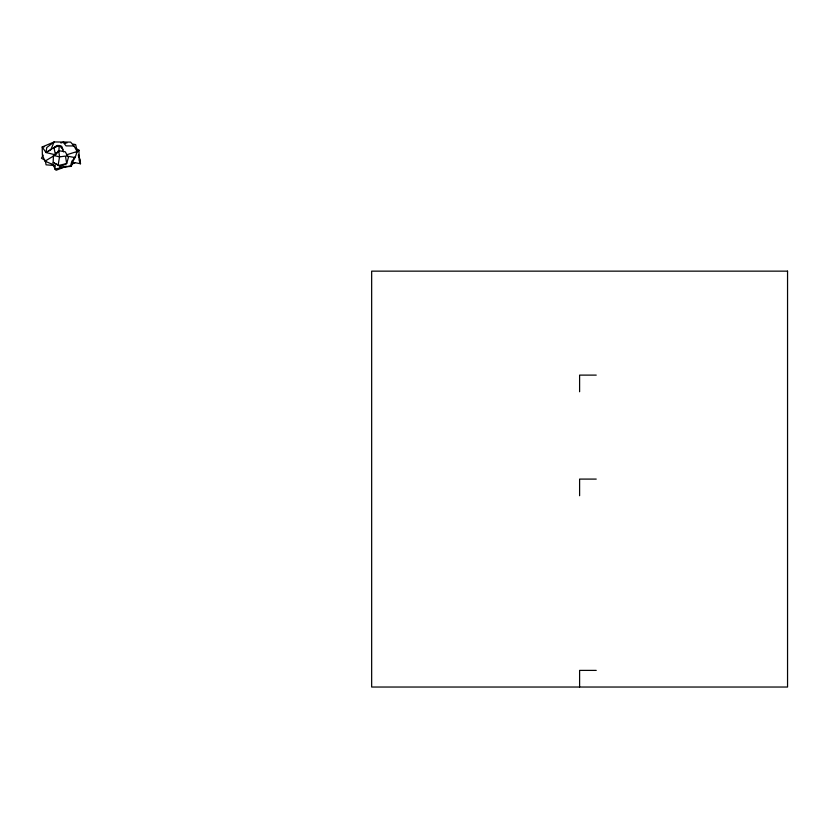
<?xml version="1.0" encoding="UTF-8"?>
<svg xmlns="http://www.w3.org/2000/svg" width="829" height="829" viewBox="0 0 829 829"><rect width="100%" height="100%" fill="white"/><g stroke="black" fill="none" stroke-linecap="round" stroke-linejoin="round"><path stroke-width="1.24" d="M45.067 161.137L55.46 154.847L58.486 150.64L65.284 151.811L68.424 157.489L66.662 163.562L60.776 166.494L53.16 162.484L53.46 155.406L58.859 151.624L59.211 145.541L57.222 145.5L45.989 152.536L42.196 146.971L54.092 141.966L70.62 142.091L73.968 145.966L77.18 151.51L75.118 157.583L71.874 161.158L70.579 165.852L54.88 169.054L55.274 165.645L45.067 161.137L42.372 155.303L42.196 146.971L44.517 146.702M46.973 151.956L50.88 149.655L54.092 141.966L46.756 147.562L45.989 152.536L55.46 154.847L55.906 152.505M54.88 169.054L56.123 170.266L65.045 166.836L71.294 166.38L74.765 157.013M43.191 155.096L41.45 158.235L45.284 160.443L46.072 164.826L53.833 165.458M76.299 152.484L78.983 150.215L75.822 148.422M55.46 154.847L54.009 147.811L57.222 145.5M54.009 147.811L59.211 145.541L61.719 146.256L63.46 151.831M71.781 164.08L75.149 162.691L80.527 163.779L79.014 156.204L78.983 150.215M66.237 166.163L59.584 168.1M71.812 163.997L75.149 162.691M60.859 143.002L63.201 142.277L66.942 142.971M66.444 154.847L77.18 151.51L75.667 144.598L73.17 144.132M596.238 375.112L579.606 375.112L579.606 391.754M596.238 479.089L579.606 479.089L579.606 495.721M596.238 670.392L579.606 670.392L579.606 687.034M73.968 145.966L66.04 145.883L63.201 142.277L65.574 143.303M66.517 156.028L75.118 157.583M53.46 155.406L59.533 156.868L65.481 156.101L66.662 163.562L58.051 165.582L59.533 156.868L58.859 151.624M53.16 162.484L59.688 165.924M70.579 165.852L71.294 166.38M59.211 145.541L63.056 149.334M52.248 163.976L54.186 167.126M78.931 158.94L80.164 160.992L78.672 154.712M79.107 160.329L80.527 163.779M78.299 154.93L78.631 156.95M787.55 271.145L371.661 271.145L371.661 687.034L787.55 687.034L787.55 271.145"/></g></svg>
